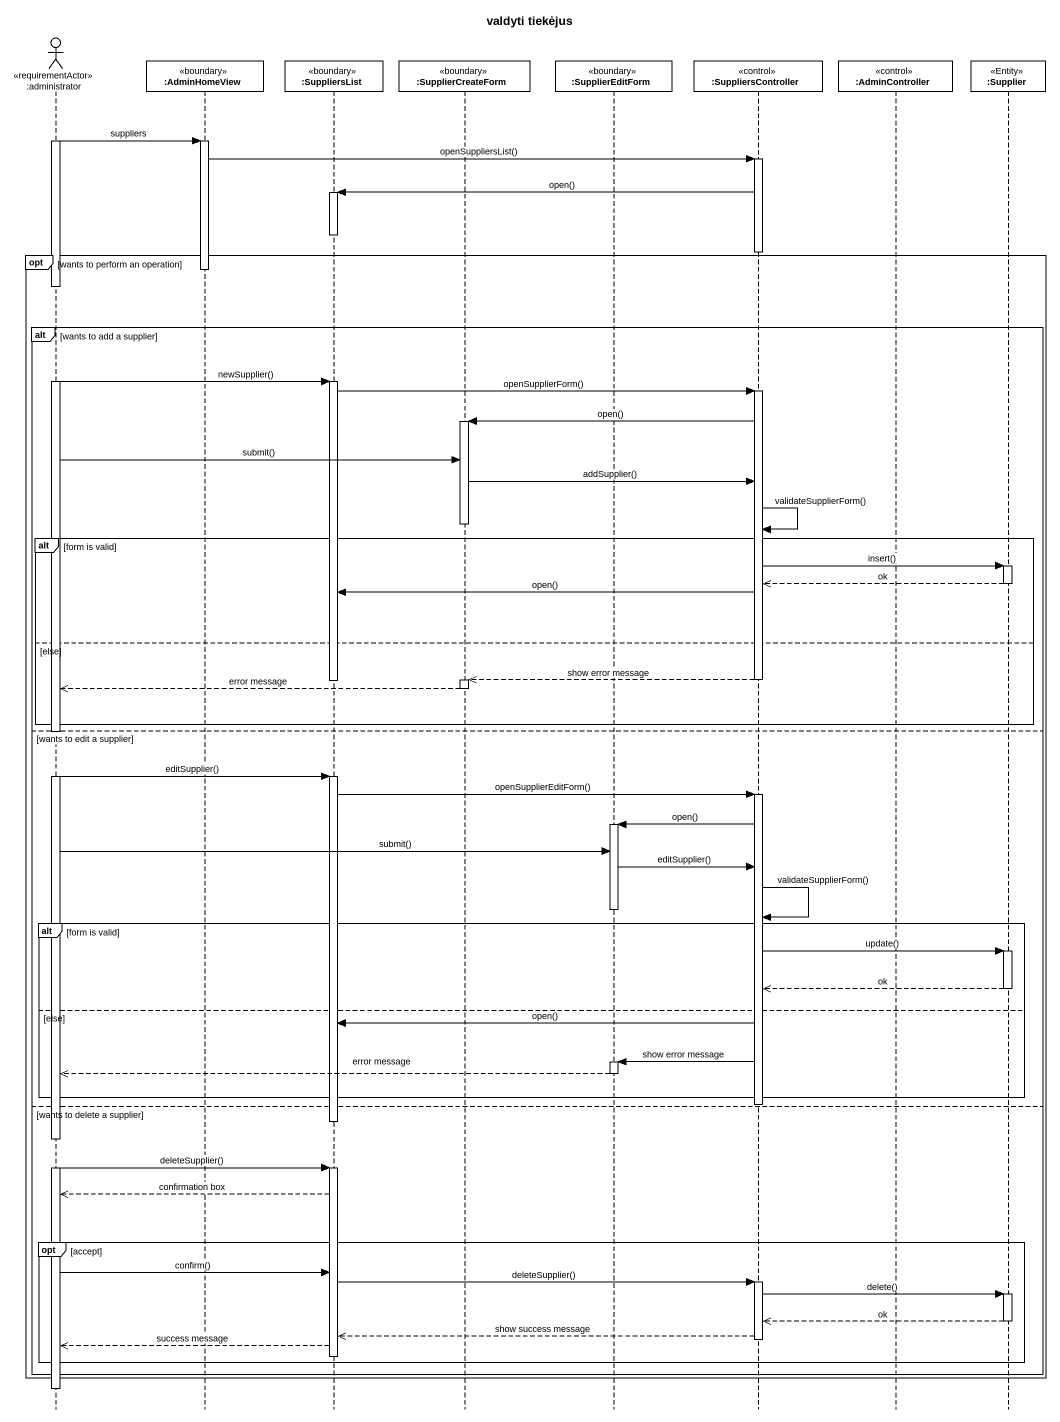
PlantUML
@startuml
title valdyti tiekėjus
hide footbox
actor ":administrator" as administrator <<requirementActor>>
participant ":AdminHomeView" as AdminHomeView <<boundary>>
participant ":SuppliersList" as SuppliersList <<boundary>>
participant ":SupplierCreateForm" as SupplierCreateForm <<boundary>>
participant ":SupplierEditForm" as SupplierEditForm <<boundary>>
participant ":SuppliersController" as SuppliersController <<control>>
participant ":AdminController" as AdminController <<control>>
participant ":Supplier" as Supplier <<Entity>>

activate administrator
administrator -> AdminHomeView : suppliers
activate AdminHomeView
AdminHomeView -> SuppliersController : openSuppliersList()
activate SuppliersController
SuppliersController -> SuppliersList : open()
activate SuppliersList
deactivate SuppliersList
deactivate SuppliersController
opt wants to perform an operation
  deactivate AdminHomeView
  alt wants to add a supplier
    administrator -> SuppliersList : newSupplier()
    activate SuppliersList
    SuppliersList -> SuppliersController : openSupplierForm()
    activate SuppliersController
    SuppliersController -> SupplierCreateForm : open()
    activate SupplierCreateForm
    administrator -> SupplierCreateForm : submit()
    SupplierCreateForm -> SuppliersController : addSupplier()
    deactivate SupplierCreateForm
    SuppliersController -> SuppliersController : validateSupplierForm()
    alt form is valid
      SuppliersController -> Supplier : insert()
      activate Supplier
      Supplier -->> SuppliersController : ok
      deactivate Supplier
      SuppliersController -> SuppliersList : open()
    else else
      SuppliersController -->> SupplierCreateForm : show error message
      deactivate SuppliersController
      activate SupplierCreateForm
      deactivate SuppliersList
      SupplierCreateForm -->> administrator : error message
      deactivate SupplierCreateForm
    end
  else wants to edit a supplier
    administrator -> SuppliersList : editSupplier()
    activate SuppliersList
    SuppliersList -> SuppliersController : openSupplierEditForm()
    activate SuppliersController
    SuppliersController -> SupplierEditForm : open()
    activate SupplierEditForm
    administrator -> SupplierEditForm : submit()
    SupplierEditForm -> SuppliersController : editSupplier()
    deactivate SupplierEditForm
    SuppliersController -> SuppliersController : validateSupplierForm()
    alt form is valid
      SuppliersController -> Supplier : update()
      activate Supplier
      Supplier -->> SuppliersController : ok
      deactivate Supplier
    else else
      SuppliersController -> SuppliersList : open()
      SuppliersController -> SupplierEditForm : show error message
      activate SupplierEditForm
      SupplierEditForm -->> administrator : error message
      deactivate SupplierEditForm
    end
    deactivate SuppliersController
  else wants to delete a supplier
    deactivate SuppliersList
    administrator -> SuppliersList : deleteSupplier()
    activate SuppliersList
    SuppliersList -->> administrator : confirmation box
    opt accept
      administrator -> SuppliersList : confirm()
      SuppliersList -> SuppliersController : deleteSupplier()
      activate SuppliersController
      SuppliersController -> Supplier : delete()
      activate Supplier
      Supplier -->> SuppliersController : ok
      deactivate Supplier
      SuppliersController -->> SuppliersList : show success message
      deactivate SuppliersController
      SuppliersList -->> administrator : success message
      deactivate SuppliersList
    end
  end
end
deactivate administrator
@enduml
